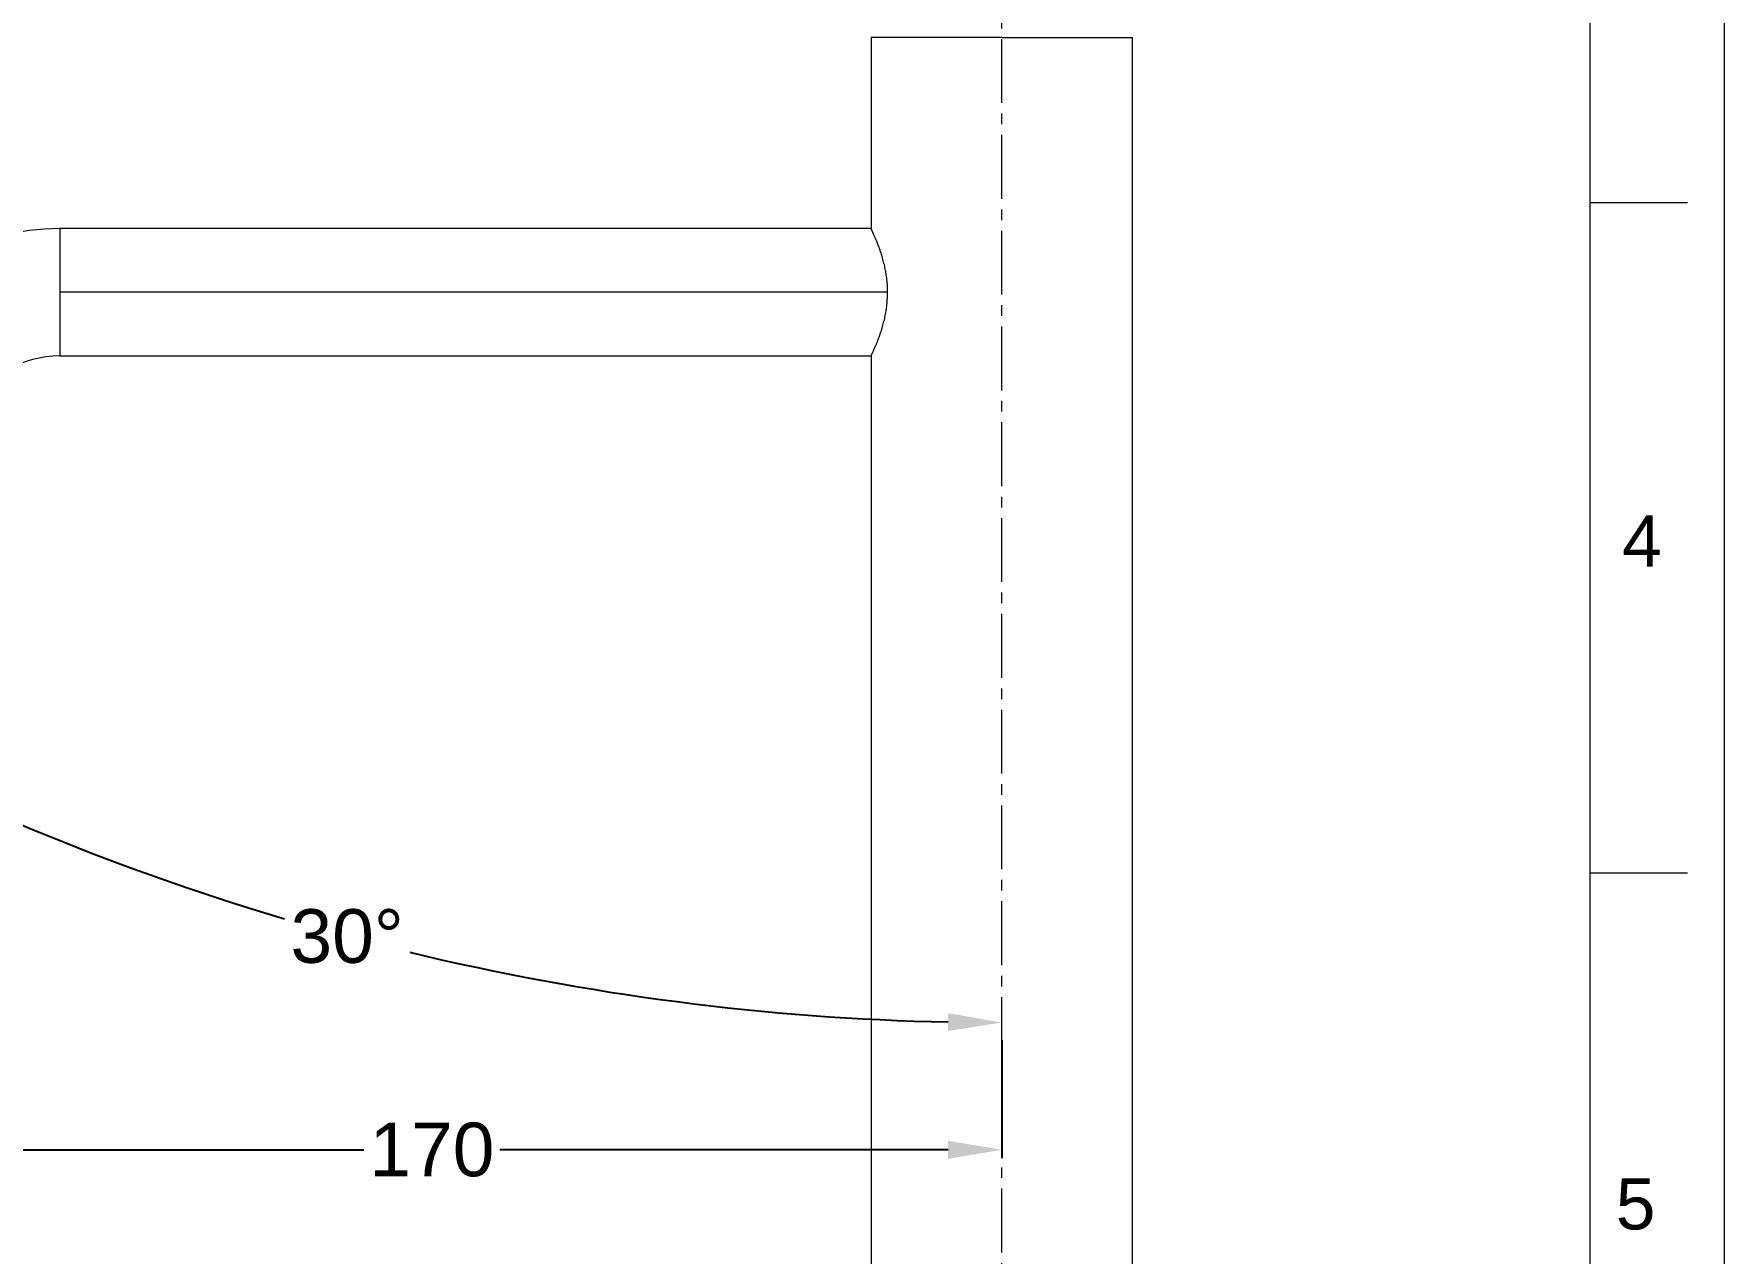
# Model space of a CAD drawing. Header units: millimetres. Extents: x 13381 to 13975, y 1032 to 1872.
# Drawn here: x 13722.6 to 13974.8, y 1395.3 to 1577.2 of the extents above; entities that cross this region are included whole.
import ezdxf

# ---------------------------------------------------------------- set-up
doc = ezdxf.new("R2010")
doc.units = ezdxf.units.MM
doc.linetypes.add('CENTER2', pattern=[28.575, 19.05, -3.175, 3.175, -3.175])
doc.linetypes.add('CENTERX2', pattern=[101.6, 63.5, -12.7, 12.7, -12.7])
for name, color, linetype, lineweight in [('CENTER', 1, 'CENTERX2', 15), ('DIM_', 5, 'Continuous', 9), ('FORM', 7, 'Continuous', 13)]:
    doc.layers.add(name, color=color, linetype=linetype, lineweight=lineweight)
doc.styles.get("Standard").update_dxf_attribs({"font": 'arial.ttf'})
doc.dimstyles.new('사본(2) STANDARD', dxfattribs={"dimscale": 0, "dimtxt": 4, "dimasz": 4, "dimexe": 1.25, "dimexo": 0.625, "dimgap": 1.5, "dimtad": 3, "dimtih": 1, "dimtoh": 1, "dimdec": 1, "dimzin": 9, "dimdsep": 46, "dimtxsty": 'Standard', "dimcen": 2.5, "dimclrd": 5, "dimclre": 5, "dimclrt": 5, "dimadec": 0, "dimazin": 0, "dimtfac": 1, "dimtdec": 1, "dimtmove": 0, "dimatfit": 3, "dimfxl": 1.25, "dimtfill": 1, "dimtolj": 1, "dimtzin": 0, "dimarcsym": 0})

# ---------------------------------------------------------------- blocks, each defined once
blk = doc.blocks.new('*D4')
at = {"layer": 'Defpoints', "color": 0, "transparency": 16777216}
for p in [(13697.02, 1512.58), (13867.05, 1427.72), (13867.05, 1410.73)]:
    blk.add_point(p, dxfattribs=at)
at = {"layer": 'DIM_', "color": 5, "lineweight": -2, "transparency": 16777216}
for p, q in [((13697.02, 1511.95), (13697.02, 1409.48)), ((13867.05, 1427.1), (13867.05, 1409.48)), ((13705.02, 1410.73), (13772.09, 1410.73)), ((13859.05, 1410.73), (13791.98, 1410.73))]:
    blk.add_line(p, q, dxfattribs=at)
at = {"layer": 'DIM_', "color": 5, "transparency": 16777216}
for points in [[(13705.02, 1412.07), (13705.02, 1409.4), (13697.02, 1410.73)], [(13859.05, 1412.07), (13859.05, 1409.4), (13867.05, 1410.73)]]:
    blk.add_solid(points, dxfattribs=at)
at = {"layer": 'DIM_', "color": 5, "transparency": 16777216, "insert": (13782.03, 1410.73), "char_height": 8, "attachment_point": 5, "bg_fill": 3, "box_fill_scale": 1.1, "bg_fill_color": 256, "bg_fill_true_color": 13158600, "bg_fill_transparency": 0}
blk.add_mtext('\\A1;170', dxfattribs=at)
blk = doc.blocks.new('*D5')
at = {"layer": 'Defpoints', "color": 0, "transparency": 16777216}
for p in [(13697.02, 1512.58), (13658.18, 1324.63), (13843.55, 1324.63)]:
    blk.add_point(p, dxfattribs=at)
at = {"layer": 'DIM_', "color": 5, "lineweight": -2, "transparency": 16777216}
for p, q in [((13696.39, 1512.58), (13656.93, 1512.58)), ((13658.18, 1504.58), (13658.18, 1424.19)), ((13658.18, 1332.63), (13658.18, 1413.02)), ((13842.92, 1324.63), (13656.93, 1324.63))]:
    blk.add_line(p, q, dxfattribs=at)
at = {"layer": 'DIM_', "color": 5, "transparency": 16777216}
for points in [[(13656.84, 1504.58), (13659.51, 1504.58), (13658.18, 1512.58)], [(13656.84, 1332.63), (13659.51, 1332.63), (13658.18, 1324.63)]]:
    blk.add_solid(points, dxfattribs=at)
at = {"layer": 'DIM_', "color": 5, "transparency": 16777216, "insert": (13658.18, 1418.6), "char_height": 8, "attachment_point": 5, "bg_fill": 3, "box_fill_scale": 1.1, "bg_fill_color": 256, "bg_fill_true_color": 13158600, "bg_fill_transparency": 0}
blk.add_mtext('\\A1;187.9', dxfattribs=at)
blk = doc.blocks.new('*D6')
at = {"layer": 'Defpoints', "color": 0, "transparency": 16777216}
for p in [(13867.05, 1602.9), (13707.05, 1529.95), (13686.99, 1495.2), (13737.98, 1452.46), (13867.05, 1252.54)]:
    blk.add_point(p, dxfattribs=at)
at = {"layer": 'DIM_', "color": 5, "lineweight": -2, "transparency": 16777216}
blk.add_line((13686.68, 1494.66), (13677.74, 1479.18), dxfattribs=at)
for start, end in [(241.2146, 253.5259), (256.4639, 268.7854)]:
    blk.add_arc((13867.05, 1807.08), 377.37, start, end, dxfattribs=at)
at = {"layer": 'DIM_', "color": 5, "transparency": 16777216}
for points in [[(13684.68, 1475.18), (13685.99, 1477.5), (13678.36, 1480.26)], [(13859.06, 1431.12), (13859.03, 1428.46), (13867.05, 1429.71)]]:
    blk.add_solid(points, dxfattribs=at)
at = {"layer": 'DIM_', "color": 5, "transparency": 16777216, "insert": (13769.38, 1442.56), "char_height": 8, "attachment_point": 5, "bg_fill": 3, "box_fill_scale": 1.1, "bg_fill_color": 256, "bg_fill_true_color": 13158600, "bg_fill_transparency": 0}
blk.add_mtext('\\A1;30°', dxfattribs=at)

msp = doc.modelspace()

# ---------------------------------------------------------------- linework, layer by layer
at = {"linetype": 'Continuous', "lineweight": 18}
for p, q in [((13847.55, 1576.63), (13847.55, 1548.13)), ((13867.05, 1576.63), (13847.55, 1576.63)), ((13867.05, 1576.63), (13886.55, 1576.63)), ((13886.55, 1330.63), (13886.55, 1576.63)), ((13847.55, 1548.13), (13726.49, 1548.13)), ((13726.49, 1529.13), (13847.55, 1529.13)), ((13847.55, 1529.13), (13847.55, 1330.63))]:
    msp.add_line(p, q, dxfattribs=at)
at = {"linetype": 'Continuous', "lineweight": 13}
msp.add_line((13850.02, 1538.63), (13726.49, 1538.63), dxfattribs=at)
at = {"linetype": 'Continuous', "lineweight": 18}
for radius in [34.5, 15.5]:
    msp.add_arc((13726.49, 1513.63), radius, 90.0004, 150, dxfattribs=at)
at = {"linetype": 'Continuous', "lineweight": 13}
for points, knots in [([(13726.49, 1548.13), (13726.49, 1548.13), (13726.49, 1548.11), (13726.49, 1548.05), (13726.49, 1548.01), (13726.49, 1547.89), (13726.49, 1547.81), (13726.49, 1547.63), (13726.49, 1547.53), (13726.49, 1547.29), (13726.49, 1547.15), (13726.49, 1546.86), (13726.49, 1546.54), (13726.49, 1545.98), (13726.49, 1545.36), (13726.49, 1544.67), (13726.49, 1543.92), (13726.49, 1543.38), (13726.49, 1542.83), (13726.49, 1542.55), (13726.49, 1541.98), (13726.49, 1541.68), (13726.49, 1541.09), (13726.49, 1540.79), (13726.49, 1540.18), (13726.49, 1539.87), (13726.49, 1539.25), (13726.49, 1538.94), (13726.49, 1538.63)], [0, 0, 0, 0, 0.06222, 0.06222, 0.124739, 0.124739, 0.187258, 0.187258, 0.249776, 0.249776, 0.312295, 0.312295, 0.374814, 0.437332, 0.499851, 0.56237, 0.624888, 0.687407, 0.687407, 0.749925, 0.749925, 0.812444, 0.812444, 0.874963, 0.874963, 0.937481, 0.937481, 1, 1, 1, 1]), ([(13726.49, 1546.33), (13726.49, 1546.33), (13726.49, 1546.3), (13726.49, 1546.19), (13726.49, 1546.01), (13726.49, 1545.75), (13726.49, 1545.43), (13726.49, 1545.04), (13726.49, 1544.59), (13726.49, 1544.08), (13726.49, 1543.52), (13726.49, 1542.91), (13726.49, 1542.26), (13726.49, 1541.58), (13726.49, 1540.87), (13726.49, 1540.13), (13726.49, 1539.39), (13726.49, 1538.63), (13726.49, 1537.87), (13726.49, 1537.12), (13726.49, 1536.39), (13726.49, 1535.68), (13726.49, 1534.99), (13726.49, 1534.34), (13726.49, 1533.74), (13726.49, 1533.18), (13726.49, 1532.67), (13726.49, 1532.22), (13726.49, 1531.83), (13726.49, 1531.5), (13726.49, 1531.25), (13726.49, 1531.07), (13726.49, 1530.95), (13726.49, 1530.93), (13726.49, 1530.93)], [0, 0, 0, 0, 0.031149, 0.062402, 0.093656, 0.124909, 0.156162, 0.187415, 0.218669, 0.249922, 0.281175, 0.312428, 0.343682, 0.374935, 0.406188, 0.437441, 0.468695, 0.499948, 0.531201, 0.562455, 0.593708, 0.624961, 0.656214, 0.687468, 0.718721, 0.749974, 0.781227, 0.812481, 0.843734, 0.874987, 0.90624, 0.937494, 0.968747, 1, 1, 1, 1]), ([(13726.49, 1538.63), (13726.49, 1538.32), (13726.49, 1538.01), (13726.49, 1537.39), (13726.49, 1537.08), (13726.49, 1536.47), (13726.49, 1536.17), (13726.49, 1535.57), (13726.49, 1535.28), (13726.49, 1534.71), (13726.49, 1534.43), (13726.49, 1533.88), (13726.49, 1533.34), (13726.49, 1532.59), (13726.49, 1531.9), (13726.49, 1531.27), (13726.49, 1530.72), (13726.49, 1530.4), (13726.49, 1530.1), (13726.49, 1529.97), (13726.49, 1529.73), (13726.49, 1529.63), (13726.49, 1529.45), (13726.49, 1529.37), (13726.49, 1529.25), (13726.49, 1529.21), (13726.49, 1529.14), (13726.49, 1529.13), (13726.49, 1529.13)], [0, 0, 0, 0, 0.062515, 0.062515, 0.12503, 0.12503, 0.187545, 0.187545, 0.25006, 0.25006, 0.312575, 0.312575, 0.375091, 0.437606, 0.500121, 0.562636, 0.625151, 0.687666, 0.687666, 0.750181, 0.750181, 0.812696, 0.812696, 0.875211, 0.875211, 0.937726, 0.937726, 1, 1, 1, 1])]:
    msp.add_open_spline(points, degree=3, knots=knots, dxfattribs=at)
at = {"linetype": 'Continuous', "lineweight": 18}
for points, knots in [([(13850.02, 1538.63), (13850.02, 1538.95), (13850.01, 1539.26), (13849.98, 1539.89), (13849.92, 1540.51), (13849.84, 1541.12), (13849.78, 1541.49), (13849.77, 1541.57), (13849.74, 1541.72), (13849.7, 1541.94), (13849.66, 1542.16), (13849.57, 1542.59), (13849.5, 1542.86), (13849.36, 1543.4), (13849.29, 1543.67), (13849.2, 1543.99), (13849.18, 1544.05), (13849.14, 1544.18), (13849.12, 1544.24), (13849.06, 1544.43), (13849.02, 1544.55), (13848.9, 1544.9), (13848.82, 1545.13), (13848.66, 1545.56), (13848.59, 1545.76), (13848.47, 1546.06), (13848.43, 1546.15), (13848.38, 1546.27), (13848.38, 1546.29), (13848.36, 1546.33), (13848.35, 1546.36), (13848.32, 1546.42), (13848.3, 1546.47), (13848.21, 1546.68), (13848.14, 1546.84), (13848.01, 1547.13), (13847.95, 1547.27), (13847.84, 1547.51), (13847.79, 1547.61), (13847.74, 1547.73), (13847.73, 1547.75), (13847.71, 1547.8), (13847.7, 1547.82), (13847.67, 1547.87), (13847.65, 1547.91), (13847.61, 1548), (13847.59, 1548.05), (13847.56, 1548.11), (13847.55, 1548.13), (13847.55, 1548.13)], [0, 0, 0, 0, 0.062507, 0.062507, 0.125014, 0.18752, 0.18752, 0.203147, 0.203147, 0.218774, 0.250027, 0.250027, 0.312534, 0.312534, 0.375041, 0.375041, 0.390668, 0.390668, 0.406294, 0.406294, 0.437548, 0.437548, 0.500054, 0.500054, 0.562561, 0.562561, 0.593815, 0.593815, 0.601628, 0.601628, 0.609441, 0.609441, 0.625068, 0.625068, 0.687575, 0.687575, 0.750082, 0.750082, 0.812588, 0.812588, 0.828215, 0.828215, 0.843842, 0.843842, 0.875095, 0.875095, 0.937602, 0.937602, 1, 1, 1, 1]), ([(13847.55, 1529.13), (13847.55, 1529.13), (13847.56, 1529.15), (13847.59, 1529.21), (13847.61, 1529.25), (13847.67, 1529.38), (13847.71, 1529.46), (13847.75, 1529.56), (13847.76, 1529.57), (13847.77, 1529.6), (13847.78, 1529.61), (13847.79, 1529.65), (13847.83, 1529.72), (13847.87, 1529.81), (13847.95, 1529.99), (13848.01, 1530.12), (13848.14, 1530.42), (13848.21, 1530.57), (13848.3, 1530.79), (13848.32, 1530.83), (13848.36, 1530.92), (13848.38, 1530.97), (13848.43, 1531.11), (13848.47, 1531.2), (13848.59, 1531.5), (13848.66, 1531.7), (13848.82, 1532.13), (13848.9, 1532.36), (13849.02, 1532.71), (13849.06, 1532.83), (13849.11, 1532.99), (13849.12, 1533.02), (13849.14, 1533.08), (13849.15, 1533.11), (13849.18, 1533.21), (13849.2, 1533.27), (13849.29, 1533.59), (13849.36, 1533.85), (13849.5, 1534.39), (13849.57, 1534.67), (13849.69, 1535.24), (13849.74, 1535.53), (13849.8, 1535.91), (13849.81, 1535.98), (13849.83, 1536.1), (13849.84, 1536.13), (13849.85, 1536.21), (13849.87, 1536.4), (13849.9, 1536.59), (13849.95, 1537.05), (13849.97, 1537.37), (13850.01, 1537.99), (13850.02, 1538.31), (13850.02, 1538.63)], [0, 0, 0, 0, 0.062363, 0.062363, 0.124872, 0.124872, 0.187381, 0.187381, 0.195195, 0.195195, 0.203008, 0.203008, 0.218636, 0.24989, 0.24989, 0.312399, 0.312399, 0.374909, 0.374909, 0.390536, 0.390536, 0.406163, 0.406163, 0.437418, 0.437418, 0.499927, 0.499927, 0.562436, 0.562436, 0.593691, 0.593691, 0.601504, 0.601504, 0.609318, 0.609318, 0.624945, 0.624945, 0.687454, 0.687454, 0.749963, 0.749963, 0.812473, 0.812473, 0.8281, 0.8281, 0.835913, 0.835913, 0.843727, 0.874982, 0.874982, 0.937491, 0.937491, 1, 1, 1, 1])]:
    msp.add_open_spline(points, degree=3, knots=knots, dxfattribs=at)
at = {"layer": 'CENTER', "color": 1, "linetype": 'CENTER2', "ltscale": 0.5}
msp.add_line((13867.05, 1252.54), (13867.05, 1602.9), dxfattribs=at)
at = {"layer": 'FORM', "color": 7, "linetype": 'Continuous'}
for p, q in [((13974.85, 1872.03), (13974.85, 1032.03)), ((13954.85, 1052.03), (13954.85, 1852.03)), ((13954.85, 1552.03), (13969.38, 1552.03)), ((13954.85, 1452.03), (13969.38, 1452.03))]:
    msp.add_line(p, q, dxfattribs=at)

# ---------------------------------------------------------------- texts
at = {"layer": 'FORM', "char_height": 7.62, "attachment_point": 5}
for s, insert in [('4', (13962.58, 1501.54)), ('5', (13961.63, 1402.61))]:
    msp.add_mtext_dynamic_manual_height_columns(s, width=50, gutter_width=12.5, heights=[0], dxfattribs=dict(at, insert=insert))

# ---------------------------------------------------------------- next in the draw order: dimensions: what is measured, and where the dimension line sits
at = {"layer": 'DIM_'}
dim = msp.add_linear_dim(base=(13867.05, 1410.73), p1=(13697.02, 1512.58), p2=(13867.05, 1427.72), dimstyle='사본(2) STANDARD', override={"dimscale": 1, "dimtxt": 8, "dimasz": 8, "dimtad": 0}, dxfattribs=at)
dim.commit()
dim.dimension.update_dxf_attribs({"geometry": '*D4', "text_midpoint": (13782.03, 1410.73)})

# ---------------------------------------------------------------- next in the draw order: dimensions: what is measured, and where the dimension line sits
dim = msp.add_linear_dim(base=(13658.1752, 1324.6293), p1=(13697.0182, 1512.5774), p2=(13843.5482, 1324.6293), angle=90, dimstyle='사본(2) STANDARD', override={"dimscale": 1, "dimtxt": 8, "dimasz": 8, "dimtad": 0}, dxfattribs=at)
dim.commit()
dim.dimension.update_dxf_attribs({"geometry": '*D5', "text_midpoint": (13658.1752, 1418.6033)})

# ---------------------------------------------------------------- next in the draw order: dimensions: what is measured, and where the dimension line sits
dim = msp.add_angular_dim_2l(base=(13737.98, 1452.46), line1=((13867.05, 1252.54), (13867.05, 1602.9)), line2=((13707.05, 1529.95), (13686.99, 1495.2)), dimstyle='사본(2) STANDARD', override={"dimscale": 1, "dimtxt": 8, "dimasz": 8, "dimtad": 0}, dxfattribs=at)
dim.commit()
dim.dimension.update_dxf_attribs({"geometry": '*D6', "text_midpoint": (13769.38, 1442.56)})

doc.saveas('drawing.dxf')
